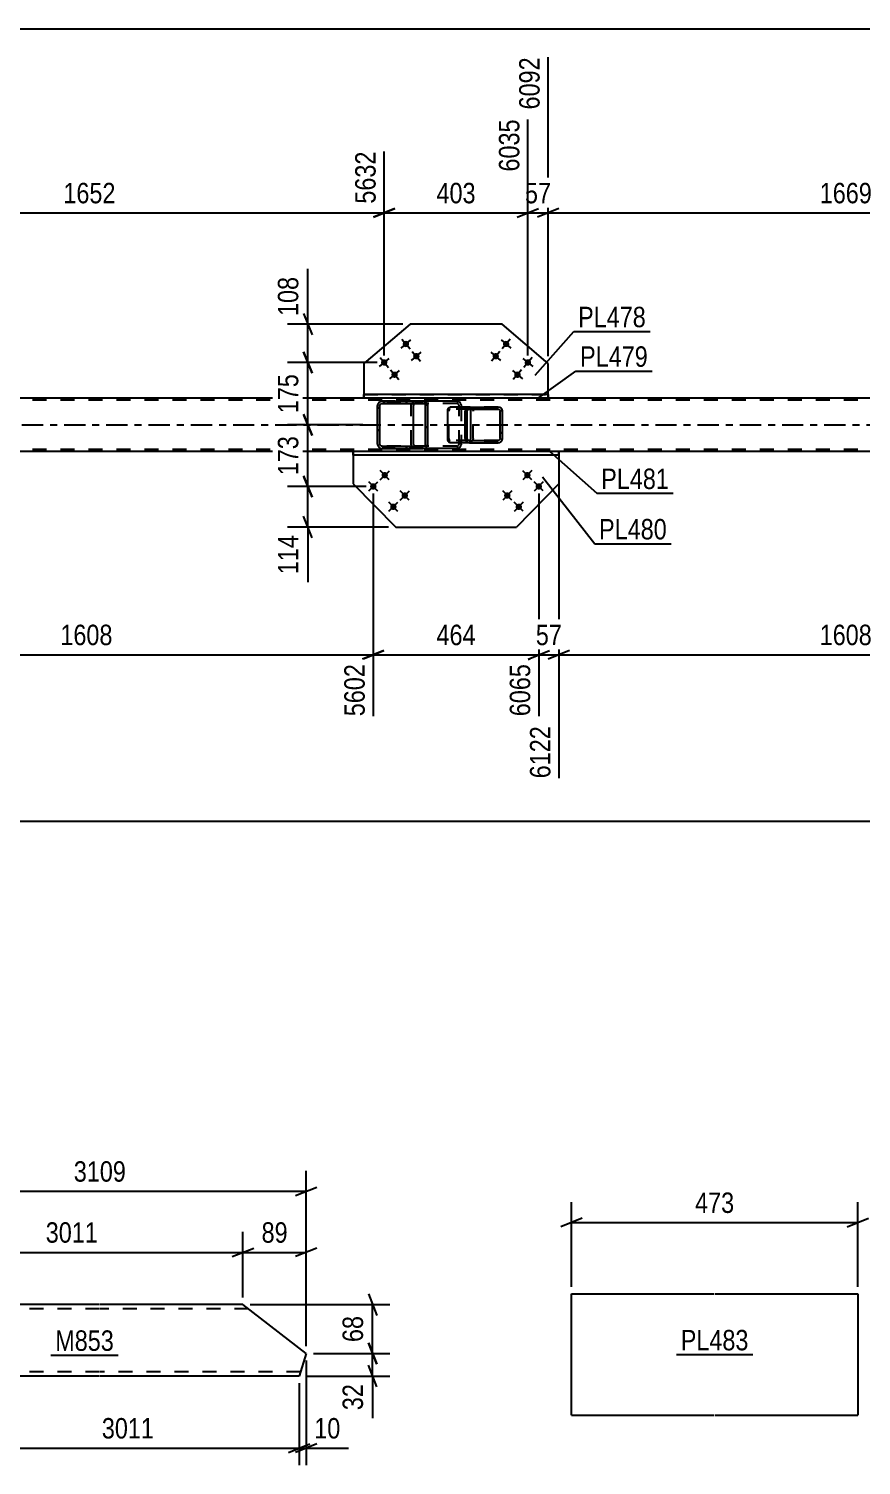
# Model space of a CAD drawing. Header units: millimetres. Extents: x 0 to 1189, y 0 to 841.
# Drawn here: x 393.4 to 510.1, y 202.4 to 403.7 of the extents above; entities that cross this region are included whole.
import ezdxf

# ---------------------------------------------------------------- set-up
doc = ezdxf.new("R2010")
doc.units = ezdxf.units.MM
doc.linetypes.add('DXK_LINE_DOT2', pattern=[3.9198, 1.9599, -1.9599])
doc.linetypes.add('DXK_LINE_DOT3', pattern=[5.9187, 2.979, -0.9799, 0.9799, -0.9799])
doc.styles.add('Arial Narrow', font='ARIALN.TTF', dxfattribs={"height": 0.2})

# ---------------------------------------------------------------- blocks, each defined once
blk = doc.blocks.new('Part-570385304-7007 - 6842')
at = {"color": 7, "linetype": 'DXK_LINE_DOT2'}
for p, q in [((1007.43, 351.65), (161.65, 351.65)), ((466.24, 351.95), (440.41, 351.95)), ((1007.43, 344.75), (161.65, 344.75)), ((467.75, 344.45), (438.91, 344.45))]:
    blk.add_line(p, q, dxfattribs=at)
at = {"color": 2, "linetype": 'Continuous'}
for p, q in [((440.41, 351.95), (360.66, 351.95)), ((546.83, 351.95), (466.24, 351.95)), ((438.91, 344.45), (361.33, 344.45)), ((545.33, 344.45), (467.75, 344.45))]:
    blk.add_line(p, q, dxfattribs=at)
at = {"color": 7, "linetype": 'DXK_LINE_DOT3'}
blk.add_line((161.65, 348.2), (1007.43, 348.2), dxfattribs=at)
blk = doc.blocks.new('Part-570385304-6868 - 6842')
at = {"color": 2, "linetype": 'Continuous'}
for p, q in [((446.89, 362.32), (440.41, 356.81)), ((459.77, 362.32), (446.89, 362.32)), ((466.24, 356.81), (459.77, 362.32)), ((440.41, 356.81), (440.41, 352.45)), ((466.24, 352.45), (466.24, 356.81))]:
    blk.add_line(p, q, dxfattribs=at)
at = {"color": 7, "linetype": 'DXK_LINE_DOT2'}
blk.add_line((440.41, 352.45), (466.24, 352.45), dxfattribs=at)
blk = doc.blocks.new('Part-570385304-6990 - 6842')
at = {"linetype": 'Continuous'}
h = blk.add_hatch(dxfattribs=at)
h.set_pattern_fill('', scale=0.7, style=0, pattern_type=0)
h.set_pattern_definition([(45, (449.3123, 351.1297), (-1.57154, 1.57154), [])])
h.paths.add_polyline_path([(449.36, 350.9), (449.31, 351.13), (449.17, 351.32), (448.97, 351.45), (448.72, 351.5), (442.98, 351.5), (442.73, 351.45), (442.52, 351.32), (442.39, 351.13), (442.34, 350.9), (442.34, 345.5), (442.39, 345.27), (442.52, 345.08), (442.73, 344.95), (442.98, 344.9), (448.72, 344.9), (448.97, 344.95), (449.17, 345.08), (449.31, 345.27), (449.36, 345.5)])
h.paths.add_polyline_path([(449.02, 345.39), (448.95, 345.29), (448.84, 345.22), (448.72, 345.2), (442.98, 345.2), (442.85, 345.22), (442.75, 345.29), (442.68, 345.39), (442.66, 345.5), (442.66, 350.9), (442.68, 351.01), (442.75, 351.11), (442.85, 351.18), (442.98, 351.2), (448.72, 351.2), (448.84, 351.18), (448.95, 351.11), (449.02, 351.01), (449.04, 350.9), (449.04, 345.5)])
at = {"color": 2, "linetype": 'Continuous'}
for p, q in [((442.39, 351.13), (442.34, 350.9)), ((442.34, 345.5), (442.34, 350.9)), ((442.66, 350.9), (442.68, 351.01)), ((442.66, 345.5), (442.66, 350.9)), ((442.68, 351.01), (442.75, 351.11)), ((442.98, 351.5), (442.73, 351.45)), ((442.75, 351.11), (442.85, 351.18)), ((442.85, 351.18), (442.98, 351.2)), ((442.98, 351.5), (448.72, 351.5)), ((442.98, 351.2), (448.72, 351.2)), ((447.39, 351.01), (447.37, 350.9)), ((447.37, 345.5), (447.37, 350.9)), ((447.46, 351.11), (447.39, 351.01)), ((447.57, 351.18), (447.46, 351.11)), ((447.69, 351.2), (447.57, 351.18)), ((453.43, 351.5), (448.72, 351.5)), ((448.97, 351.45), (448.72, 351.5)), ((448.72, 351.2), (448.84, 351.18)), ((448.84, 351.18), (448.95, 351.11)), ((448.95, 351.11), (449.02, 351.01)), ((449.02, 351.01), (449.04, 350.9)), ((449.04, 345.5), (449.04, 350.9)), ((449.36, 350.9), (449.31, 351.13)), ((449.36, 345.5), (449.36, 350.9)), ((453.43, 351.5), (453.68, 351.45)), ((454.02, 351.13), (454.07, 350.9)), ((454.07, 350.9), (454.07, 350.7)), ((442.34, 345.5), (442.39, 345.27)), ((442.68, 345.39), (442.66, 345.5)), ((442.75, 345.29), (442.68, 345.39)), ((442.73, 344.95), (442.98, 344.9)), ((442.85, 345.22), (442.75, 345.29)), ((442.98, 345.2), (442.85, 345.22)), ((442.98, 345.2), (448.72, 345.2)), ((442.98, 344.9), (448.72, 344.9)), ((447.37, 345.5), (447.39, 345.39)), ((447.39, 345.39), (447.46, 345.29)), ((447.46, 345.29), (447.57, 345.22)), ((447.57, 345.22), (447.69, 345.2)), ((448.84, 345.22), (448.72, 345.2)), ((448.72, 344.9), (448.97, 344.95)), ((453.43, 344.9), (448.72, 344.9)), ((448.95, 345.29), (448.84, 345.22)), ((449.02, 345.39), (448.95, 345.29)), ((449.04, 345.5), (449.02, 345.39)), ((449.31, 345.27), (449.36, 345.5)), ((453.68, 344.95), (453.43, 344.9)), ((454.07, 345.5), (454.02, 345.27)), ((454.07, 345.5), (454.07, 345.7))]:
    blk.add_line(p, q, dxfattribs=at)
at = {"color": 7, "linetype": 'DXK_LINE_DOT2'}
for p, q in [((448.72, 351.5), (442.98, 351.5)), ((453.43, 351.2), (442.98, 351.2)), ((447.05, 350.9), (447.1, 351.13)), ((447.05, 345.5), (447.05, 350.9)), ((447.44, 351.45), (447.69, 351.5)), ((453.56, 351.18), (453.43, 351.2)), ((453.66, 351.11), (453.56, 351.18)), ((453.73, 351.01), (453.66, 351.11)), ((453.75, 350.9), (453.73, 351.01)), ((453.75, 345.5), (453.75, 350.9)), ((454.07, 350.7), (454.07, 345.7)), ((453.43, 345.2), (442.98, 345.2)), ((448.72, 344.9), (442.98, 344.9)), ((447.1, 345.27), (447.05, 345.5)), ((447.69, 344.9), (447.44, 344.95)), ((453.43, 345.2), (453.56, 345.22)), ((453.56, 345.22), (453.66, 345.29)), ((453.66, 345.29), (453.73, 345.39)), ((453.73, 345.39), (453.75, 345.5))]:
    blk.add_line(p, q, dxfattribs=at)
at = {"color": 2, "linetype": 'Continuous'}
for centre, start, end in [((442.95, 350.87), 110.7583, 155.68), ((448.75, 350.87), 24.32, 69.2417), ((453.46, 350.87), 24.32, 69.2417), ((442.95, 345.53), 204.32, 249.2417), ((448.75, 345.53), 290.7583, 335.68), ((453.46, 345.53), 290.7583, 335.68)]:
    blk.add_arc(centre, 0.621, start, end, dxfattribs=at)
at = {"color": 7, "linetype": 'DXK_LINE_DOT2'}
for centre, start, end in [((447.66, 350.87), 110.7583, 155.68), ((447.66, 345.53), 204.32, 249.2417)]:
    blk.add_arc(centre, 0.621, start, end, dxfattribs=at)
blk = doc.blocks.new('Part-570385304-6908 - 6842')
at = {"color": 2, "linetype": 'Continuous'}
for p, q in [((438.91, 343.95), (438.91, 339.94)), ((467.75, 343.95), (467.75, 339.94)), ((438.91, 339.94), (444.88, 333.89)), ((467.75, 339.94), (461.78, 333.89)), ((444.88, 333.89), (461.78, 333.89))]:
    blk.add_line(p, q, dxfattribs=at)
at = {"color": 7, "linetype": 'DXK_LINE_DOT2'}
blk.add_line((467.75, 343.95), (438.91, 343.95), dxfattribs=at)
blk = doc.blocks.new('Part-570385304-7001 - 6842')
at = {"linetype": 'Continuous'}
h = blk.add_hatch(dxfattribs=at)
h.set_pattern_fill('', scale=0.7, style=0, pattern_type=0)
h.set_pattern_definition([(45, (459.7948, 350.3297), (-1.57154, 1.57154), [])])
h.paths.add_polyline_path([(459.84, 350.1), (459.79, 350.33), (459.66, 350.52), (459.45, 350.65), (459.21, 350.7), (455.23, 350.7), (454.99, 350.65), (454.78, 350.52), (454.65, 350.33), (454.6, 350.1), (454.6, 346.3), (454.65, 346.07), (454.78, 345.88), (454.99, 345.75), (455.23, 345.7), (459.21, 345.7), (459.45, 345.75), (459.66, 345.88), (459.79, 346.07), (459.84, 346.3)])
h.paths.add_polyline_path([(459.5, 346.19), (459.44, 346.09), (459.33, 346.02), (459.21, 346), (455.23, 346), (455.11, 346.02), (455, 346.09), (454.94, 346.19), (454.91, 346.3), (454.91, 350.1), (454.94, 350.21), (455, 350.31), (455.11, 350.38), (455.23, 350.4), (459.21, 350.4), (459.33, 350.38), (459.44, 350.31), (459.5, 350.21), (459.53, 350.1), (459.53, 346.3)])
at = {"color": 2, "linetype": 'Continuous'}
for p, q in [((452.16, 350.1), (452.18, 350.33)), ((452.18, 350.33), (452.26, 350.52)), ((452.26, 350.52), (452.37, 350.65)), ((452.37, 350.65), (452.5, 350.7)), ((455.23, 350.7), (452.5, 350.7)), ((454.65, 350.33), (454.6, 350.1)), ((454.91, 350.1), (454.94, 350.21)), ((454.94, 350.21), (455, 350.31)), ((455.23, 350.7), (454.99, 350.65)), ((455, 350.31), (455.11, 350.38)), ((455.11, 350.38), (455.23, 350.4)), ((455.23, 350.38), (455.17, 350.39)), ((455.23, 350.7), (459.21, 350.7)), ((455.23, 350.4), (459.21, 350.4)), ((455.33, 350.31), (455.23, 350.38)), ((455.4, 350.21), (455.33, 350.31)), ((455.42, 350.1), (455.4, 350.21)), ((459.45, 350.65), (459.21, 350.7)), ((459.21, 350.4), (459.33, 350.38)), ((459.33, 350.38), (459.44, 350.31)), ((459.44, 350.31), (459.5, 350.21)), ((459.5, 350.21), (459.53, 350.1)), ((459.84, 350.1), (459.79, 350.33)), ((452.16, 346.3), (452.16, 350.1)), ((454.6, 346.3), (454.6, 350.1)), ((454.91, 346.3), (454.91, 350.1)), ((455.42, 346.3), (455.42, 350.1)), ((459.53, 346.3), (459.53, 350.1)), ((459.84, 346.3), (459.84, 350.1)), ((452.18, 346.07), (452.16, 346.3)), ((454.6, 346.3), (454.65, 346.07)), ((454.94, 346.19), (454.91, 346.3)), ((455, 346.09), (454.94, 346.19)), ((455.33, 346.09), (455.4, 346.19)), ((455.4, 346.19), (455.42, 346.3)), ((459.5, 346.19), (459.44, 346.09)), ((459.53, 346.3), (459.5, 346.19)), ((459.79, 346.07), (459.84, 346.3)), ((452.26, 345.88), (452.18, 346.07)), ((452.37, 345.75), (452.26, 345.88)), ((452.5, 345.7), (452.37, 345.75)), ((455.23, 345.7), (452.5, 345.7)), ((454.99, 345.75), (455.23, 345.7)), ((455.11, 346.02), (455, 346.09)), ((455.23, 346), (455.11, 346.02)), ((455.23, 346.02), (455.17, 346.01)), ((455.23, 346.02), (455.33, 346.09)), ((455.23, 346), (459.21, 346)), ((455.23, 345.7), (459.21, 345.7)), ((459.33, 346.02), (459.21, 346)), ((459.21, 345.7), (459.45, 345.75)), ((459.44, 346.09), (459.33, 346.02))]:
    blk.add_line(p, q, dxfattribs=at)
at = {"color": 7, "linetype": 'DXK_LINE_DOT2'}
for p, q in [((452.34, 350.21), (452.33, 350.1)), ((452.38, 350.31), (452.34, 350.21)), ((452.43, 350.38), (452.38, 350.31)), ((452.5, 350.4), (452.43, 350.38)), ((459.21, 350.4), (452.5, 350.4)), ((454.07, 350.4), (454.07, 350.7)), ((455.11, 350.7), (455.35, 350.65)), ((455.17, 350.39), (455.11, 350.4)), ((459.21, 350.7), (455.23, 350.7)), ((455.69, 350.33), (455.74, 350.1)), ((452.33, 346.3), (452.33, 350.1)), ((455.74, 346.3), (455.74, 350.1)), ((452.33, 346.3), (452.34, 346.19)), ((452.34, 346.19), (452.38, 346.09)), ((455.74, 346.3), (455.69, 346.07)), ((452.38, 346.09), (452.43, 346.02)), ((452.43, 346.02), (452.5, 346)), ((459.21, 346), (452.5, 346)), ((454.07, 345.7), (454.07, 346)), ((455.17, 346.01), (455.11, 346)), ((455.35, 345.75), (455.11, 345.7)), ((459.21, 345.7), (455.23, 345.7))]:
    blk.add_line(p, q, dxfattribs=at)
at = {"color": 2, "linetype": 'Continuous'}
for centre, start, end in [((455.21, 350.08), 111.1513, 156.1049), ((459.23, 350.08), 23.8951, 68.8487), ((455.21, 346.32), 203.8951, 248.8487), ((459.23, 346.32), 291.1513, 336.1049)]:
    blk.add_arc(centre, 0.616, start, end, dxfattribs=at)
at = {"color": 7, "linetype": 'DXK_LINE_DOT2'}
for centre, start, end in [((455.13, 350.08), 23.8952, 68.8487), ((455.13, 346.32), 291.1513, 336.1048)]:
    blk.add_arc(centre, 0.616, start, end, dxfattribs=at)
blk = doc.blocks.new('Bolt-570385304-7195 - 6842')
at = {"linetype": 'Continuous'}
for points in [[(446.65, 359.82, -1), (445.96, 359.24, -1)], [(448.11, 358.11, -1), (447.42, 357.53, -1)], [(443.6, 357.23, -1), (442.92, 356.65, -1)], [(445.06, 355.52, -1), (444.38, 354.93, -1)]]:
    blk.add_hatch(color=1, dxfattribs=at).paths.add_polyline_path(points)
at = {"color": 1, "linetype": 'Continuous'}
for p, q in [((445.62, 358.95), (446.99, 360.12)), ((445.72, 360.22), (446.89, 358.85)), ((447.08, 357.24), (448.45, 358.4)), ((447.18, 358.5), (448.35, 357.13)), ((442.58, 356.36), (443.95, 357.52)), ((442.68, 357.63), (443.84, 356.25)), ((444.03, 354.64), (445.4, 355.81)), ((444.14, 355.91), (445.3, 354.54))]:
    blk.add_line(p, q, dxfattribs=at)
blk = doc.blocks.new('Part-570385304-7080 - 6842')
at = {"color": 2, "linetype": 'Continuous'}
for p, q in [((467.75, 344.45), (438.91, 344.45)), ((438.91, 344.45), (438.91, 344.45)), ((438.91, 343.95), (438.91, 344.45)), ((467.75, 344.45), (467.75, 344.45)), ((467.75, 344.45), (467.75, 343.95)), ((467.75, 343.95), (438.91, 343.95)), ((438.91, 343.95), (438.91, 343.95)), ((467.75, 343.95), (467.75, 343.95))]:
    blk.add_line(p, q, dxfattribs=at)
at = {"color": 7, "linetype": 'DXK_LINE_DOT2'}
for p, q in [((467.75, 344.45), (438.91, 344.45)), ((438.91, 344.45), (438.91, 343.95)), ((467.75, 343.95), (467.75, 344.45)), ((467.75, 343.95), (438.91, 343.95))]:
    blk.add_line(p, q, dxfattribs=at)
blk = doc.blocks.new('Part-570385304-7115 - 6842')
at = {"color": 2, "linetype": 'Continuous'}
for p, q in [((440.41, 351.95), (440.41, 352.45)), ((440.41, 352.45), (440.41, 352.45)), ((466.24, 352.45), (440.41, 352.45)), ((466.24, 352.45), (466.24, 351.95)), ((440.41, 351.95), (440.41, 351.95)), ((466.24, 351.95), (440.41, 351.95))]:
    blk.add_line(p, q, dxfattribs=at)
at = {"color": 7, "linetype": 'DXK_LINE_DOT2'}
for p, q in [((440.41, 352.45), (440.41, 351.95)), ((466.24, 352.45), (466.24, 352.45)), ((466.24, 351.95), (466.24, 352.45)), ((466.24, 351.95), (466.24, 351.95))]:
    blk.add_line(p, q, dxfattribs=at)
blk = doc.blocks.new('Bolt-570385304-7197 - 6842')
at = {"linetype": 'Continuous'}
for points in [[(459.23, 357.53, -1), (458.55, 358.11, -1)], [(460.69, 359.24, -1), (460.01, 359.82, -1)], [(463.74, 356.65, -1), (463.05, 357.23, -1)], [(462.28, 354.93, -1), (461.59, 355.52, -1)]]:
    blk.add_hatch(color=1, dxfattribs=at).paths.add_polyline_path(points)
at = {"color": 1, "linetype": 'Continuous'}
for p, q in [((458.21, 358.4), (459.58, 357.24)), ((459.47, 358.5), (458.31, 357.13)), ((459.66, 360.12), (461.03, 358.95)), ((460.93, 360.22), (459.77, 358.85)), ((462.71, 357.52), (464.08, 356.36)), ((463.98, 357.63), (462.81, 356.25)), ((461.25, 355.81), (462.62, 354.64)), ((462.52, 355.91), (461.35, 354.54))]:
    blk.add_line(p, q, dxfattribs=at)
blk = doc.blocks.new('Bolt-570385304-7214 - 6842')
at = {"linetype": 'Continuous'}
for points in [[(463.01, 340.83, -1), (463.64, 341.47, -1)], [(460.2, 337.98, -1), (460.83, 338.62, -1)], [(464.61, 339.25, -1), (465.24, 339.89, -1)], [(461.8, 336.4, -1), (462.43, 337.04, -1)]]:
    blk.add_hatch(color=1, dxfattribs=at).paths.add_polyline_path(points)
at = {"color": 1, "linetype": 'Continuous'}
for p, q in [((463.96, 340.52), (462.68, 341.78)), ((463.95, 341.79), (462.69, 340.51)), ((465.56, 338.94), (464.28, 340.2)), ((465.55, 340.21), (464.29, 338.93)), ((461.15, 337.67), (459.87, 338.94)), ((461.14, 338.94), (459.88, 337.66)), ((462.75, 336.09), (461.47, 337.36)), ((462.75, 337.36), (461.48, 336.08))]:
    blk.add_line(p, q, dxfattribs=at)
blk = doc.blocks.new('Bolt-570385304-7216 - 6842')
at = {"linetype": 'Continuous'}
for points in [[(443.02, 341.47, -1), (443.65, 340.83, -1)], [(441.42, 339.89, -1), (442.05, 339.25, -1)], [(445.83, 338.62, -1), (446.46, 337.98, -1)], [(444.23, 337.04, -1), (444.86, 336.4, -1)]]:
    blk.add_hatch(color=1, dxfattribs=at).paths.add_polyline_path(points)
at = {"color": 1, "linetype": 'Continuous'}
for p, q in [((441.09, 338.94), (442.37, 340.2)), ((442.37, 338.93), (441.1, 340.21)), ((443.97, 340.51), (442.7, 341.79)), ((442.7, 340.52), (443.98, 341.78)), ((445.5, 337.67), (446.79, 338.94)), ((446.78, 337.66), (445.51, 338.94)), ((443.9, 336.09), (445.18, 337.36)), ((445.18, 336.08), (443.91, 337.36))]:
    blk.add_line(p, q, dxfattribs=at)
blk = doc.blocks.new('Part-570385304-41665 - 41664')
at = {"color": 2, "linetype": 'Continuous'}
for p, q in [((374.5, 221.77), (375.51, 224.94)), ((403.37, 224.94), (375.51, 224.94)), ((423.47, 224.94), (403.47, 224.94)), ((432.34, 218.11), (423.47, 224.94)), ((383.37, 214.94), (374.5, 221.77)), ((432.34, 218.11), (431.33, 214.94)), ((403.37, 214.94), (383.37, 214.94)), ((431.33, 214.94), (403.47, 214.94))]:
    blk.add_line(p, q, dxfattribs=at)
at = {"color": 7, "linetype": 'DXK_LINE_DOT2'}
for p, q in [((403.37, 224.34), (375.32, 224.34)), ((424.25, 224.34), (403.47, 224.34)), ((383.37, 214.94), (382.36, 215.71)), ((403.37, 215.54), (382.59, 215.54)), ((431.52, 215.54), (403.47, 215.54))]:
    blk.add_line(p, q, dxfattribs=at)
blk = doc.blocks.new('Part-570385304-4484 - 4470')
at = {"color": 2, "linetype": 'Continuous'}
for p, q in [((469.52, 209.44), (469.52, 226.44)), ((469.52, 226.44), (489.52, 226.44)), ((489.62, 226.44), (509.62, 226.44)), ((509.62, 226.44), (509.62, 209.44)), ((469.52, 209.44), (489.52, 209.44)), ((489.62, 209.44), (509.62, 209.44))]:
    blk.add_line(p, q, dxfattribs=at)
blk = doc.blocks.new('StraightDimension-570385304-16996 - 6842')
at = {"color": 7, "linetype": 'Continuous'}
for p, q in [((441.73, 338.57), (441.73, 307.38)), ((464.92, 338.57), (464.92, 307.38)), ((443.23, 316.59), (440.23, 315.39)), ((441.73, 315.99), (464.92, 315.99)), ((463.42, 315.39), (466.42, 316.59))]:
    blk.add_line(p, q, dxfattribs=at)
at = {"color": 0}
blk.add_wipeout([(456.67, 316.74), (456.67, 320.94), (449.99, 320.94), (449.99, 316.74)], dxfattribs=at)
at = {"color": 0, "linetype": 'Continuous'}
blk.add_wipeout([(464.32, 315.29), (460.12, 315.29), (460.12, 306.78), (464.32, 306.78)], dxfattribs=at)
at = {"color": 3, "style": 'Arial Narrow'}
blk.add_text('464', height=2.863, dxfattribs=at).set_placement((450.59, 317.34))
at = {"color": 3, "linetype": 'Continuous', "style": 'Arial Narrow'}
blk.add_text('6065', height=2.863, rotation=90.0002, dxfattribs=at).set_placement((463.72, 307.38))
blk = doc.blocks.new('StraightDimension-570385304-38911 - 6842')
at = {"color": 7, "linetype": 'Continuous'}
for p, q in [((431.97, 358.44), (433.17, 355.44)), ((442.26, 356.94), (429.72, 356.94)), ((432.57, 348.2), (432.57, 356.94)), ((440.25, 348.2), (429.72, 348.2)), ((433.17, 346.7), (431.97, 349.7))]:
    blk.add_line(p, q, dxfattribs=at)
at = {"color": 0}
blk.add_wipeout([(431.82, 355.91), (427.62, 355.91), (427.62, 349.23), (431.82, 349.23)], dxfattribs=at)
at = {"color": 3, "style": 'Arial Narrow'}
blk.add_text('175', height=2.863, rotation=90.0002, dxfattribs=at).set_placement((431.22, 349.83))
blk = doc.blocks.new('StraightDimension-570385304-7302 - 6842')
at = {"color": 7, "linetype": 'Continuous'}
blk.add_line((161.65, 292.68), (1018.28, 292.68), dxfattribs=at)
blk = doc.blocks.new('StraightDimension-570385304-7333 - 6842')
at = {"color": 7, "linetype": 'Continuous'}
blk.add_line((161.65, 403.7), (1018.28, 403.7), dxfattribs=at)
blk = doc.blocks.new('StraightDimension-570385304-17373 - 6842')
at = {"color": 7, "linetype": 'Continuous'}
for p, q in [((466.24, 357.81), (466.24, 399.7)), ((549.68, 357.94), (549.68, 386.5)), ((467.74, 378.49), (464.74, 377.29)), ((548.18, 377.29), (551.18, 378.49)), ((466.24, 377.89), (549.68, 377.89))]:
    blk.add_line(p, q, dxfattribs=at)
at = {"color": 0, "linetype": 'Continuous'}
blk.add_wipeout([(549.08, 387.1), (544.88, 387.1), (544.88, 378.59), (549.08, 378.59)], dxfattribs=at)
at = {"color": 0}
blk.add_wipeout([(512.22, 378.64), (512.22, 382.84), (503.7, 382.84), (503.7, 378.64)], dxfattribs=at)
at = {"color": 3, "linetype": 'Continuous', "style": 'Arial Narrow'}
blk.add_text('7761', height=2.863, rotation=90.0002, dxfattribs=at).set_placement((548.48, 379.19))
at = {"color": 3, "style": 'Arial Narrow'}
blk.add_text('1669', height=2.863, dxfattribs=at).set_placement((504.3, 379.24))
blk = doc.blocks.new('StraightDimension-570385304-16994 - 6842')
at = {"color": 7, "linetype": 'Continuous'}
for p, q in [((467.75, 342.95), (467.75, 298.68)), ((548.15, 338.57), (548.15, 307.38)), ((469.25, 316.59), (466.25, 315.39)), ((467.75, 315.99), (548.15, 315.99)), ((546.65, 315.39), (549.65, 316.59))]:
    blk.add_line(p, q, dxfattribs=at)
at = {"color": 0}
blk.add_wipeout([(512.21, 316.74), (512.21, 320.94), (503.69, 320.94), (503.69, 316.74)], dxfattribs=at)
at = {"color": 0, "linetype": 'Continuous'}
blk.add_wipeout([(547.55, 315.29), (543.35, 315.29), (543.35, 306.78), (547.55, 306.78)], dxfattribs=at)
at = {"color": 3, "style": 'Arial Narrow'}
blk.add_text('1608', height=2.863, dxfattribs=at).set_placement((504.29, 317.34))
at = {"color": 3, "linetype": 'Continuous', "style": 'Arial Narrow'}
blk.add_text('7730', height=2.863, rotation=90.0002, dxfattribs=at).set_placement((546.95, 307.38))
blk = doc.blocks.new('StraightDimension-570385304-16995 - 6842')
at = {"color": 7, "linetype": 'Continuous'}
for p, q in [((467.75, 342.95), (467.75, 298.68)), ((464.92, 338.57), (464.92, 307.38)), ((463.42, 315.39), (466.42, 316.59)), ((464.92, 315.99), (467.75, 315.99)), ((469.25, 316.59), (466.25, 315.39))]:
    blk.add_line(p, q, dxfattribs=at)
at = {"color": 0}
blk.add_wipeout([(468.76, 316.74), (468.76, 320.94), (463.91, 320.94), (463.91, 316.74)], dxfattribs=at)
at = {"color": 0, "linetype": 'Continuous'}
blk.add_wipeout([(467.15, 306.59), (462.95, 306.59), (462.95, 298.08), (467.15, 298.08)], dxfattribs=at)
at = {"color": 3, "style": 'Arial Narrow'}
blk.add_text('57', height=2.863, dxfattribs=at).set_placement((464.51, 317.34))
at = {"color": 3, "linetype": 'Continuous', "style": 'Arial Narrow'}
blk.add_text('6122', height=2.863, rotation=90.0002, dxfattribs=at).set_placement((466.55, 298.68))
blk = doc.blocks.new('StraightDimension-570385304-16997 - 6842')
at = {"color": 7, "linetype": 'Continuous'}
for p, q in [((361.33, 343.2), (361.33, 298.68)), ((441.73, 338.57), (441.73, 307.38)), ((362.83, 316.59), (359.83, 315.39)), ((361.33, 315.99), (441.73, 315.99)), ((440.23, 315.39), (443.23, 316.59))]:
    blk.add_line(p, q, dxfattribs=at)
at = {"color": 0}
blk.add_wipeout([(405.79, 316.74), (405.79, 320.94), (397.28, 320.94), (397.28, 316.74)], dxfattribs=at)
at = {"color": 0, "linetype": 'Continuous'}
blk.add_wipeout([(441.13, 315.29), (436.93, 315.29), (436.93, 306.78), (441.13, 306.78)], dxfattribs=at)
at = {"color": 3, "style": 'Arial Narrow'}
blk.add_text('1608', height=2.863, dxfattribs=at).set_placement((397.88, 317.34))
at = {"color": 3, "linetype": 'Continuous', "style": 'Arial Narrow'}
blk.add_text('5602', height=2.863, rotation=90.0002, dxfattribs=at).set_placement((440.53, 307.38))
blk = doc.blocks.new('StraightDimension-570385304-17374 - 6842')
at = {"color": 7, "linetype": 'Continuous'}
for p, q in [((466.24, 357.81), (466.24, 399.7)), ((463.4, 357.94), (463.4, 391)), ((461.9, 377.29), (464.9, 378.49)), ((467.74, 378.49), (464.74, 377.29)), ((463.4, 377.89), (466.24, 377.89))]:
    blk.add_line(p, q, dxfattribs=at)
at = {"color": 0, "linetype": 'Continuous'}
blk.add_wipeout([(465.64, 400.3), (461.44, 400.3), (461.44, 391.79), (465.64, 391.79)], dxfattribs=at)
at = {"color": 0}
blk.add_wipeout([(467.25, 378.64), (467.25, 382.84), (462.39, 382.84), (462.39, 378.64)], dxfattribs=at)
at = {"color": 3, "linetype": 'Continuous', "style": 'Arial Narrow'}
blk.add_text('6092', height=2.863, rotation=90.0002, dxfattribs=at).set_placement((465.04, 392.39))
at = {"color": 3, "style": 'Arial Narrow'}
blk.add_text('57', height=2.863, dxfattribs=at).set_placement((462.99, 379.24))
blk = doc.blocks.new('StraightDimension-570385304-17375 - 6842')
at = {"color": 7, "linetype": 'Continuous'}
for p, q in [((463.4, 357.94), (463.4, 391)), ((443.26, 357.94), (443.26, 386.5)), ((444.76, 378.49), (441.76, 377.29)), ((461.9, 377.29), (464.9, 378.49)), ((443.26, 377.89), (463.4, 377.89))]:
    blk.add_line(p, q, dxfattribs=at)
at = {"color": 0, "linetype": 'Continuous'}
blk.add_wipeout([(462.8, 391.6), (458.6, 391.6), (458.6, 383.09), (462.8, 383.09)], dxfattribs=at)
at = {"color": 0}
blk.add_wipeout([(456.67, 378.64), (456.67, 382.84), (449.99, 382.84), (449.99, 378.64)], dxfattribs=at)
at = {"color": 3, "linetype": 'Continuous', "style": 'Arial Narrow'}
blk.add_text('6035', height=2.863, rotation=90.0002, dxfattribs=at).set_placement((462.2, 383.69))
at = {"color": 3, "style": 'Arial Narrow'}
blk.add_text('403', height=2.863, dxfattribs=at).set_placement((450.59, 379.24))
blk = doc.blocks.new('StraightDimension-570385304-17376 - 6842')
at = {"color": 7, "linetype": 'Continuous'}
for p, q in [((360.66, 357.94), (360.66, 399.7)), ((443.26, 357.94), (443.26, 386.5)), ((362.16, 378.49), (359.16, 377.29)), ((441.76, 377.29), (444.76, 378.49)), ((360.66, 377.89), (443.26, 377.89))]:
    blk.add_line(p, q, dxfattribs=at)
at = {"color": 0, "linetype": 'Continuous'}
blk.add_wipeout([(442.66, 387.1), (438.46, 387.1), (438.46, 378.59), (442.66, 378.59)], dxfattribs=at)
at = {"color": 0}
blk.add_wipeout([(406.22, 378.64), (406.22, 382.84), (397.7, 382.84), (397.7, 378.64)], dxfattribs=at)
at = {"color": 3, "linetype": 'Continuous', "style": 'Arial Narrow'}
blk.add_text('5632', height=2.863, rotation=90.0002, dxfattribs=at).set_placement((442.06, 379.19))
at = {"color": 3, "style": 'Arial Narrow'}
blk.add_text('1652', height=2.863, dxfattribs=at).set_placement((398.3, 379.24))
blk = doc.blocks.new('StraightDimension-570385304-38910 - 6842')
at = {"color": 7, "linetype": 'Continuous'}
for p, q in [((445.89, 362.32), (429.72, 362.32)), ((431.97, 363.82), (433.17, 360.82)), ((432.57, 356.94), (432.57, 362.32)), ((433.17, 355.44), (431.97, 358.44)), ((442.26, 356.94), (429.72, 356.94))]:
    blk.add_line(p, q, dxfattribs=at)
at = {"color": 0}
blk.add_wipeout([(431.82, 369.53), (427.62, 369.53), (427.62, 362.85), (431.82, 362.85)], dxfattribs=at)
at = {"color": 7, "linetype": 'Continuous'}
blk.add_line((432.57, 362.32), (432.57, 370.06), dxfattribs=at)
blk.add_line((432.57, 362.32), (432.57, 370.06), dxfattribs=at)
at = {"color": 3, "style": 'Arial Narrow'}
blk.add_text('108', height=2.863, rotation=90.0002, dxfattribs=at).set_placement((431.22, 363.45))
blk = doc.blocks.new('StraightDimension-570385304-38912 - 6842')
at = {"color": 7, "linetype": 'Continuous'}
for p, q in [((440.25, 348.2), (429.72, 348.2)), ((431.97, 349.7), (433.17, 346.7)), ((432.57, 339.57), (432.57, 348.2)), ((433.17, 338.07), (431.97, 341.07)), ((440.73, 339.57), (429.72, 339.57))]:
    blk.add_line(p, q, dxfattribs=at)
at = {"color": 0}
blk.add_wipeout([(431.82, 347.23), (427.62, 347.23), (427.62, 340.54), (431.82, 340.54)], dxfattribs=at)
at = {"color": 3, "style": 'Arial Narrow'}
blk.add_text('173', height=2.863, rotation=90.0002, dxfattribs=at).set_placement((431.22, 341.14))
blk = doc.blocks.new('StraightDimension-570385304-38913 - 6842')
at = {"color": 7, "linetype": 'Continuous'}
for p, q in [((431.97, 341.07), (433.17, 338.07)), ((440.73, 339.57), (429.72, 339.57)), ((432.57, 333.89), (432.57, 339.57)), ((433.17, 332.39), (431.97, 335.39)), ((443.88, 333.89), (429.72, 333.89))]:
    blk.add_line(p, q, dxfattribs=at)
at = {"color": 0}
blk.add_wipeout([(431.82, 333.37), (427.62, 333.37), (427.62, 326.68), (431.82, 326.68)], dxfattribs=at)
at = {"color": 7, "linetype": 'Continuous'}
blk.add_line((432.57, 333.89), (432.57, 326.16), dxfattribs=at)
blk.add_line((432.57, 333.89), (432.57, 326.16), dxfattribs=at)
at = {"color": 3, "style": 'Arial Narrow'}
blk.add_text('114', height=2.863, rotation=90.0002, dxfattribs=at).set_placement((431.22, 327.28))
blk = doc.blocks.new('StraightDimension-570385304-41955 - 41664')
at = {"color": 7, "linetype": 'Continuous'}
for p, q in [((423.47, 225.94), (423.47, 235.12)), ((432.34, 219.11), (432.34, 235.12)), ((421.97, 231.67), (424.97, 232.87)), ((423.47, 232.27), (432.34, 232.27)), ((433.84, 232.87), (430.84, 231.67))]:
    blk.add_line(p, q, dxfattribs=at)
at = {"color": 0}
blk.add_wipeout([(430.33, 233.02), (430.33, 237.22), (425.48, 237.22), (425.48, 233.02)], dxfattribs=at)
at = {"color": 3, "style": 'Arial Narrow'}
blk.add_text('89', height=2.863, dxfattribs=at).set_placement((426.08, 233.62))
blk = doc.blocks.new('StraightDimension-570385304-41956 - 41664')
at = {"color": 7, "linetype": 'Continuous'}
for p, q in [((375.51, 225.94), (375.51, 235.12)), ((423.47, 225.94), (423.47, 235.12)), ((377.01, 232.87), (374.01, 231.67)), ((375.51, 232.27), (423.47, 232.27)), ((421.97, 231.67), (424.97, 232.87))]:
    blk.add_line(p, q, dxfattribs=at)
at = {"color": 0}
blk.add_wipeout([(403.75, 233.02), (403.75, 237.22), (395.23, 237.22), (395.23, 233.02)], dxfattribs=at)
at = {"color": 3, "style": 'Arial Narrow'}
blk.add_text('3011', height=2.863, dxfattribs=at).set_placement((395.83, 233.62))
blk = doc.blocks.new('StraightDimension-570385304-41959 - 41664')
at = {"color": 7, "linetype": 'Continuous'}
for p, q in [((432.34, 217.11), (432.34, 202.44)), ((431.33, 213.94), (431.33, 202.44)), ((429.83, 204.24), (432.83, 205.44)), ((433.84, 205.44), (430.84, 204.24)), ((431.33, 204.84), (432.34, 204.84))]:
    blk.add_line(p, q, dxfattribs=at)
at = {"color": 0}
blk.add_wipeout([(437.72, 205.59), (437.72, 209.79), (432.86, 209.79), (432.86, 205.59)], dxfattribs=at)
at = {"color": 7, "linetype": 'Continuous'}
blk.add_line((432.34, 204.84), (438.24, 204.84), dxfattribs=at)
blk.add_line((432.34, 204.84), (438.24, 204.84), dxfattribs=at)
at = {"color": 3, "style": 'Arial Narrow'}
blk.add_text('10', height=2.863, dxfattribs=at).set_placement((433.46, 206.19))
blk = doc.blocks.new('StraightDimension-570385304-41960 - 41664')
at = {"color": 7, "linetype": 'Continuous'}
for p, q in [((383.37, 213.94), (383.37, 202.44)), ((431.33, 213.94), (431.33, 202.44)), ((384.87, 205.44), (381.87, 204.24)), ((429.83, 204.24), (432.83, 205.44)), ((383.37, 204.84), (431.33, 204.84))]:
    blk.add_line(p, q, dxfattribs=at)
at = {"color": 0}
blk.add_wipeout([(411.61, 205.59), (411.61, 209.79), (403.09, 209.79), (403.09, 205.59)], dxfattribs=at)
at = {"color": 3, "style": 'Arial Narrow'}
blk.add_text('3011', height=2.863, dxfattribs=at).set_placement((403.69, 206.19))
blk = doc.blocks.new('StraightDimension-570385304-41965 - 41664')
at = {"color": 7, "linetype": 'Continuous'}
for p, q in [((374.5, 222.77), (374.5, 243.67)), ((432.34, 219.11), (432.34, 243.67)), ((376, 241.42), (373, 240.22)), ((374.5, 240.82), (432.34, 240.82)), ((430.84, 240.22), (433.84, 241.42))]:
    blk.add_line(p, q, dxfattribs=at)
at = {"color": 0}
blk.add_wipeout([(407.68, 241.57), (407.68, 245.77), (399.16, 245.77), (399.16, 241.57)], dxfattribs=at)
at = {"color": 3, "style": 'Arial Narrow'}
blk.add_text('3109', height=2.863, dxfattribs=at).set_placement((399.76, 242.17))
blk = doc.blocks.new('StraightDimension-570385304-46779 - 41664')
at = {"color": 7, "linetype": 'Continuous'}
for p, q in [((441.04, 226.44), (442.24, 223.44)), ((424.47, 224.94), (444.04, 224.94)), ((441.64, 218.11), (441.64, 224.94)), ((442.24, 216.61), (441.04, 219.61)), ((433.34, 218.11), (444.04, 218.11))]:
    blk.add_line(p, q, dxfattribs=at)
at = {"color": 0}
blk.add_wipeout([(440.89, 223.95), (436.69, 223.95), (436.69, 219.1), (440.89, 219.1)], dxfattribs=at)
at = {"color": 3, "style": 'Arial Narrow'}
blk.add_text('68', height=2.863, rotation=90.0002, dxfattribs=at).set_placement((440.29, 219.7))
blk = doc.blocks.new('StraightDimension-570385304-46780 - 41664')
at = {"color": 7, "linetype": 'Continuous'}
for p, q in [((441.04, 219.61), (442.24, 216.61)), ((433.34, 218.11), (444.04, 218.11)), ((441.64, 214.94), (441.64, 218.11)), ((442.24, 213.44), (441.04, 216.44)), ((432.33, 214.94), (444.04, 214.94))]:
    blk.add_line(p, q, dxfattribs=at)
at = {"color": 0}
blk.add_wipeout([(440.89, 214.41), (436.69, 214.41), (436.69, 209.56), (440.89, 209.56)], dxfattribs=at)
at = {"color": 7, "linetype": 'Continuous'}
blk.add_line((441.64, 214.94), (441.64, 209.03), dxfattribs=at)
blk.add_line((441.64, 214.94), (441.64, 209.03), dxfattribs=at)
at = {"color": 3, "style": 'Arial Narrow'}
blk.add_text('32', height=2.863, rotation=90.0002, dxfattribs=at).set_placement((440.29, 210.16))
blk = doc.blocks.new('StraightDimension-570385304-4498 - 4470')
at = {"color": 7, "linetype": 'Continuous'}
for p, q in [((469.52, 227.44), (469.52, 239.29)), ((509.62, 227.44), (509.62, 239.29)), ((471.02, 237.04), (468.02, 235.84)), ((469.52, 236.44), (509.62, 236.44)), ((508.12, 235.84), (511.12, 237.04))]:
    blk.add_line(p, q, dxfattribs=at)
at = {"color": 0}
blk.add_wipeout([(492.91, 237.19), (492.91, 241.39), (486.23, 241.39), (486.23, 237.19)], dxfattribs=at)
at = {"color": 3, "style": 'Arial Narrow'}
blk.add_text('473', height=2.863, dxfattribs=at).set_placement((486.83, 237.79))
blk = doc.blocks.new('Mark-570385304-6864 - 6842')
at = {"color": 0}
blk.add_wipeout([(479.93, 361.88), (479.93, 364.88), (470.43, 364.88), (470.43, 361.88)], dxfattribs=at)
blk.add_wipeout([(479.93, 361.88), (479.93, 364.88), (470.43, 364.88), (470.43, 361.88)], dxfattribs=at)
at = {"color": 30, "linetype": 'Continuous'}
for p, q in [((464.43, 355.16), (469.83, 361.28)), ((469.83, 361.28), (480.53, 361.28))]:
    blk.add_line(p, q, dxfattribs=at)
at = {"color": 3, "style": 'Arial Narrow'}
blk.add_text('PL478', height=2.863, dxfattribs=at).set_placement((470.43, 361.88))
blk = doc.blocks.new('Mark-570385304-6904 - 6842')
at = {"color": 0}
blk.add_wipeout([(482.87, 332.15), (482.87, 335.15), (473.37, 335.15), (473.37, 332.15)], dxfattribs=at)
blk.add_wipeout([(482.87, 332.15), (482.87, 335.15), (473.37, 335.15), (473.37, 332.15)], dxfattribs=at)
at = {"color": 30, "linetype": 'Continuous'}
for p, q in [((465.46, 340.91), (472.77, 331.55)), ((472.77, 331.55), (483.47, 331.55))]:
    blk.add_line(p, q, dxfattribs=at)
at = {"color": 3, "style": 'Arial Narrow'}
blk.add_text('PL480', height=2.863, dxfattribs=at).set_placement((473.37, 332.15))
blk = doc.blocks.new('Mark-570385304-7076 - 6842')
at = {"color": 0}
blk.add_wipeout([(483.17, 339.21), (483.17, 342.21), (473.67, 342.21), (473.67, 339.21)], dxfattribs=at)
blk.add_wipeout([(483.17, 339.21), (483.17, 342.21), (473.67, 342.21), (473.67, 339.21)], dxfattribs=at)
at = {"color": 30, "linetype": 'Continuous'}
for p, q in [((466.49, 344.45), (473.07, 338.61)), ((473.07, 338.61), (483.77, 338.61))]:
    blk.add_line(p, q, dxfattribs=at)
at = {"color": 3, "style": 'Arial Narrow'}
blk.add_text('PL481', height=2.863, dxfattribs=at).set_placement((473.67, 339.21))
blk = doc.blocks.new('Mark-570385304-7111 - 6842')
at = {"color": 0}
blk.add_wipeout([(480.22, 356.34), (480.22, 359.34), (470.71, 359.34), (470.71, 356.34)], dxfattribs=at)
blk.add_wipeout([(480.22, 356.34), (480.22, 359.34), (470.71, 359.34), (470.71, 356.34)], dxfattribs=at)
at = {"color": 30, "linetype": 'Continuous'}
for p, q in [((464.83, 351.95), (470.11, 355.74)), ((470.11, 355.74), (480.82, 355.74))]:
    blk.add_line(p, q, dxfattribs=at)
at = {"color": 3, "style": 'Arial Narrow'}
blk.add_text('PL479', height=2.863, dxfattribs=at).set_placement((470.71, 356.34))
blk = doc.blocks.new('Mark-570385304-41974 - 41664')
at = {"color": 0}
blk.add_wipeout([(405.39, 218.47), (405.39, 221.47), (397.16, 221.47), (397.16, 218.47)], dxfattribs=at)
blk.add_wipeout([(405.39, 218.47), (405.39, 221.47), (397.16, 221.47), (397.16, 218.47)], dxfattribs=at)
at = {"color": 30, "linetype": 'Continuous'}
blk.add_line((396.56, 217.87), (405.99, 217.87), dxfattribs=at)
at = {"color": 3, "style": 'Arial Narrow'}
blk.add_text('M853', height=2.863, dxfattribs=at).set_placement((397.16, 218.47))
blk = doc.blocks.new('Mark-570385304-4482 - 4470')
at = {"color": 0}
blk.add_wipeout([(494.32, 218.54), (494.32, 221.54), (484.82, 221.54), (484.82, 218.54)], dxfattribs=at)
blk.add_wipeout([(494.32, 218.54), (494.32, 221.54), (484.82, 221.54), (484.82, 218.54)], dxfattribs=at)
at = {"color": 30, "linetype": 'Continuous'}
blk.add_line((484.22, 217.94), (494.92, 217.94), dxfattribs=at)
at = {"color": 3, "style": 'Arial Narrow'}
blk.add_text('PL483', height=2.863, dxfattribs=at).set_placement((484.82, 218.54))

msp = doc.modelspace()

# ---------------------------------------------------------------- block references
for name in ['Part-570385304-6868 - 6842', 'Bolt-570385304-7195 - 6842', 'Bolt-570385304-7197 - 6842', 'Part-570385304-7115 - 6842', 'Part-570385304-7007 - 6842', 'Part-570385304-6990 - 6842', 'Part-570385304-7001 - 6842', 'Part-570385304-7080 - 6842', 'Part-570385304-6908 - 6842', 'Bolt-570385304-7216 - 6842', 'Bolt-570385304-7214 - 6842', 'Part-570385304-4484 - 4470', 'Part-570385304-41665 - 41664']:
    msp.add_blockref(name, (0, 0))

# ---------------------------------------------------------------- next in the draw order: block references
for name in ['StraightDimension-570385304-38911 - 6842', 'StraightDimension-570385304-16996 - 6842', 'StraightDimension-570385304-4498 - 4470', 'StraightDimension-570385304-41955 - 41664', 'Mark-570385304-4482 - 4470', 'StraightDimension-570385304-41959 - 41664']:
    msp.add_blockref(name, (0, 0))

# ---------------------------------------------------------------- next in the draw order: block references
for name in ['StraightDimension-570385304-7333 - 6842', 'StraightDimension-570385304-7302 - 6842', 'StraightDimension-570385304-41956 - 41664', 'StraightDimension-570385304-41960 - 41664']:
    msp.add_blockref(name, (0, 0))

# ---------------------------------------------------------------- next in the draw order: block references
for name in ['StraightDimension-570385304-17373 - 6842', 'StraightDimension-570385304-16997 - 6842', 'StraightDimension-570385304-16994 - 6842', 'StraightDimension-570385304-41965 - 41664']:
    msp.add_blockref(name, (0, 0))

# ---------------------------------------------------------------- next in the draw order: block references
for name in ['StraightDimension-570385304-17374 - 6842', 'StraightDimension-570385304-38912 - 6842', 'StraightDimension-570385304-16995 - 6842', 'StraightDimension-570385304-46779 - 41664', 'Mark-570385304-41974 - 41664']:
    msp.add_blockref(name, (0, 0))

# ---------------------------------------------------------------- next in the draw order: block references
for name in ['StraightDimension-570385304-17375 - 6842', 'StraightDimension-570385304-38913 - 6842', 'Mark-570385304-6904 - 6842', 'StraightDimension-570385304-46780 - 41664']:
    msp.add_blockref(name, (0, 0))

# ---------------------------------------------------------------- next in the draw order: block references
for name in ['StraightDimension-570385304-17376 - 6842', 'Mark-570385304-6864 - 6842', 'Mark-570385304-7076 - 6842']:
    msp.add_blockref(name, (0, 0))

# ---------------------------------------------------------------- next in the draw order: block references
for name in ['StraightDimension-570385304-38910 - 6842', 'Mark-570385304-7111 - 6842']:
    msp.add_blockref(name, (0, 0))

doc.saveas('drawing.dxf')
